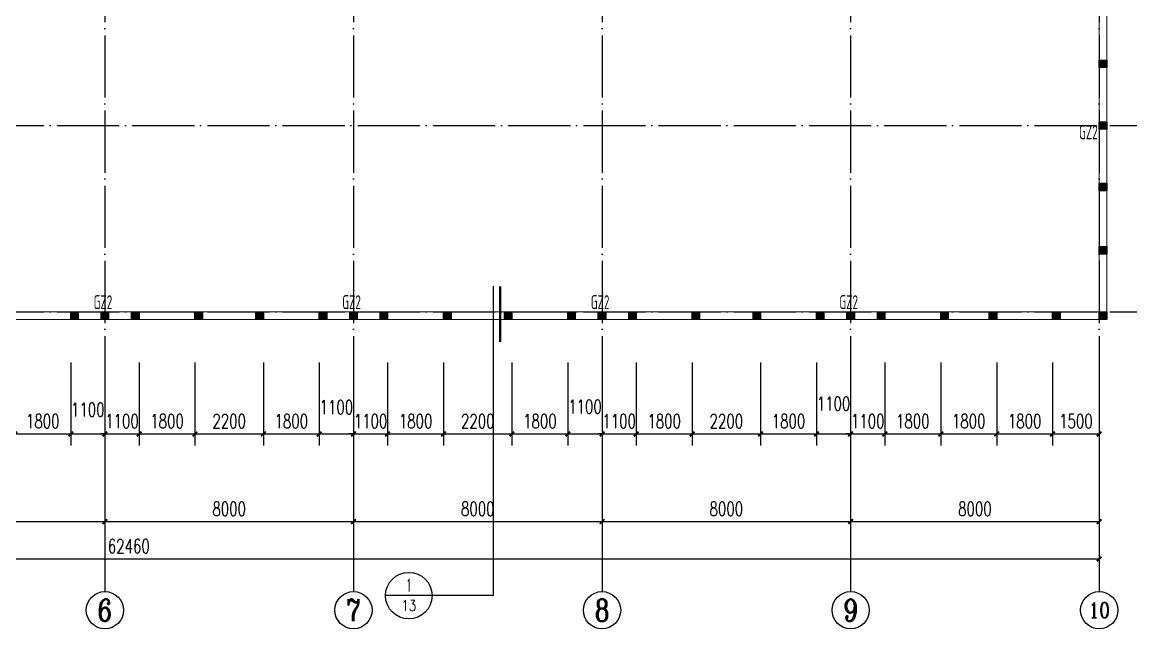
# Model space of a CAD drawing. Header units: millimetres. Extents: x 4533265 to 4958735, y 18976699 to 19555898.
# Drawn here: x 4704558 to 4740237, y 19293842 to 19313366 of the extents above; entities that cross this region are included whole.
import ezdxf
from ezdxf.enums import TextEntityAlignment as Align

# ---------------------------------------------------------------- set-up
doc = ezdxf.new("R2010")
doc.units = ezdxf.units.MM
doc.header["$LTSCALE"] = 1000
doc.header["$MEASUREMENT"] = 0
doc.linetypes.add('DOTE', pattern=[2.42, 2, -0.2, 0.02, -0.2])
doc.layers.get('Defpoints').update_dxf_attribs({"color": 1})
for name, color, linetype in [('3T_WOOD', 21, 'Continuous'), ('AXIS_TEXT', 7, 'Continuous'), ('AXIS_外部', 171, 'Continuous'), ('COLU', 253, 'Continuous'), ('COLU_HATCH', 251, 'Continuous'), ('DIM_IDEN', 171, 'Continuous'), ('DOTE', 250, 'DOTE'), ('PUB_DIM', 161, 'Continuous'), ('PUB_TEXT', 7, 'Continuous'), ('TEXT', 7, 'Continuous')]:
    doc.layers.add(name, color=color, linetype=linetype)
doc.layers.add('梁', color=4, linetype='Continuous', lineweight=18)
doc.styles.add('_TCH_AXIS', font='COMPLEX', dxfattribs={"bigfont": 'GBCBIG'})
doc.styles.add('_TCH_DIM_T3', font='SIMPLEX', dxfattribs={"width": 0.705882, "bigfont": 'GBCBIG'})
doc.styles.add('_TCH_LABEL', font='COMPLEX', dxfattribs={"bigfont": 'GBCBIG'})
doc.styles.add('COMPLEX', font='COMPLEX')
doc.styles.add('HZTXT', font='tssdeng.shx', dxfattribs={"width": 0.7, "bigfont": 'hztxt.shx'})
doc.dimstyles.new('_TCH_ARCH&&150', dxfattribs={"dimtxt": 446.25, "dimasz": 150, "dimexe": 375, "dimexo": 450, "dimgap": 189.375, "dimtad": 1, "dimdec": 0, "dimzin": 0, "dimdsep": 46, "dimtxsty": '_TCH_DIM_T3', "dimblk": 'ARCHTICK', "dimcen": 0.09, "dimclrt": 7, "dimazin": 2, "dimtfac": 1, "dimtdec": 0, "dimtix": 1, "dimtmove": 2, "dimatfit": 3, "dimfxl": 0, "dimtolj": 1, "dimtzin": 0, "dimarcsym": 0})

# ---------------------------------------------------------------- blocks, each defined once
blk = doc.blocks.new('Q321Q32132121')
at = {"layer": 'COLU_HATCH'}
for points in [[(4739220, 19311902), (4739220, 19312142), (4739460, 19312142), (4739460, 19311902)], [(4739220, 19309922), (4739220, 19310162), (4739460, 19310162), (4739460, 19309922)], [(4739220, 19307942), (4739220, 19308182), (4739460, 19308182), (4739460, 19307942)], [(4739220, 19305902), (4739220, 19306142), (4739460, 19306142), (4739460, 19305902)], [(4706120, 19303802), (4706120, 19304042), (4706360, 19304042), (4706360, 19303802)], [(4707100, 19303802), (4707100, 19304042), (4707340, 19304042), (4707340, 19303802)], [(4708080, 19303802), (4708080, 19304042), (4708320, 19304042), (4708320, 19303802)], [(4710120, 19303802), (4710120, 19304042), (4710360, 19304042), (4710360, 19303802)], [(4712080, 19303802), (4712080, 19304042), (4712320, 19304042), (4712320, 19303802)], [(4714120, 19303802), (4714120, 19304042), (4714360, 19304042), (4714360, 19303802)], [(4715100, 19303802), (4715100, 19304042), (4715340, 19304042), (4715340, 19303802)], [(4716080, 19303802), (4716080, 19304042), (4716320, 19304042), (4716320, 19303802)], [(4718120, 19303802), (4718120, 19304042), (4718360, 19304042), (4718360, 19303802)], [(4720080, 19303802), (4720080, 19304042), (4720320, 19304042), (4720320, 19303802)], [(4722120, 19303802), (4722120, 19304042), (4722360, 19304042), (4722360, 19303802)], [(4723100, 19303802), (4723100, 19304042), (4723340, 19304042), (4723340, 19303802)], [(4724080, 19303802), (4724080, 19304042), (4724320, 19304042), (4724320, 19303802)], [(4726120, 19303802), (4726120, 19304042), (4726360, 19304042), (4726360, 19303802)], [(4728080, 19303802), (4728080, 19304042), (4728320, 19304042), (4728320, 19303802)], [(4730120, 19303802), (4730120, 19304042), (4730360, 19304042), (4730360, 19303802)], [(4731100, 19303802), (4731100, 19304042), (4731340, 19304042), (4731340, 19303802)], [(4732080, 19303802), (4732080, 19304042), (4732320, 19304042), (4732320, 19303802)], [(4734120, 19303802), (4734120, 19304042), (4734360, 19304042), (4734360, 19303802)], [(4735680, 19303802), (4735680, 19304042), (4735920, 19304042), (4735920, 19303802)], [(4737720, 19303802), (4737720, 19304042), (4737960, 19304042), (4737960, 19303802)], [(4739220, 19303802), (4739220, 19304042), (4739460, 19304042), (4739460, 19303802)]]:
    blk.add_hatch(color=256, dxfattribs=at).paths.add_polyline_path(points)
at = {"layer": 'COLU'}
for points in [[(4739220, 19311902), (4739220, 19312142), (4739460, 19312142), (4739460, 19311902)], [(4739220, 19309922), (4739220, 19310162), (4739460, 19310162), (4739460, 19309922)], [(4739220, 19307942), (4739220, 19308182), (4739460, 19308182), (4739460, 19307942)], [(4739220, 19305902), (4739220, 19306142), (4739460, 19306142), (4739460, 19305902)], [(4706120, 19303802), (4706120, 19304042), (4706360, 19304042), (4706360, 19303802)], [(4707100, 19303802), (4707100, 19304042), (4707340, 19304042), (4707340, 19303802)], [(4708080, 19303802), (4708080, 19304042), (4708320, 19304042), (4708320, 19303802)], [(4710120, 19303802), (4710120, 19304042), (4710360, 19304042), (4710360, 19303802)], [(4712080, 19303802), (4712080, 19304042), (4712320, 19304042), (4712320, 19303802)], [(4714120, 19303802), (4714120, 19304042), (4714360, 19304042), (4714360, 19303802)], [(4715100, 19303802), (4715100, 19304042), (4715340, 19304042), (4715340, 19303802)], [(4716080, 19303802), (4716080, 19304042), (4716320, 19304042), (4716320, 19303802)], [(4718120, 19303802), (4718120, 19304042), (4718360, 19304042), (4718360, 19303802)], [(4720080, 19303802), (4720080, 19304042), (4720320, 19304042), (4720320, 19303802)], [(4722120, 19303802), (4722120, 19304042), (4722360, 19304042), (4722360, 19303802)], [(4723100, 19303802), (4723100, 19304042), (4723340, 19304042), (4723340, 19303802)], [(4724080, 19303802), (4724080, 19304042), (4724320, 19304042), (4724320, 19303802)], [(4726120, 19303802), (4726120, 19304042), (4726360, 19304042), (4726360, 19303802)], [(4728080, 19303802), (4728080, 19304042), (4728320, 19304042), (4728320, 19303802)], [(4730120, 19303802), (4730120, 19304042), (4730360, 19304042), (4730360, 19303802)], [(4731100, 19303802), (4731100, 19304042), (4731340, 19304042), (4731340, 19303802)], [(4732080, 19303802), (4732080, 19304042), (4732320, 19304042), (4732320, 19303802)], [(4734120, 19303802), (4734120, 19304042), (4734360, 19304042), (4734360, 19303802)], [(4735680, 19303802), (4735680, 19304042), (4735920, 19304042), (4735920, 19303802)], [(4737720, 19303802), (4737720, 19304042), (4737960, 19304042), (4737960, 19303802)], [(4739220, 19303802), (4739220, 19304042), (4739460, 19304042), (4739460, 19303802)]]:
    blk.add_lwpolyline(points, close=True, dxfattribs=at)
blk = doc.blocks.new('_ArchTick')
at = {"color": 0, "linetype": 'ByBlock', "const_width": 0.4}
blk.add_lwpolyline([(-0.5, -0.5), (0.5, 0.5)], dxfattribs=at)
blk = doc.blocks.new('*D480')
at = {"layer": 'Defpoints', "color": 0}
for p in [(4737720, 19302867), (4739220, 19302867), (4739220, 19300112)]:
    blk.add_point(p, dxfattribs=at)
at = {"layer": 'PUB_DIM', "color": 0, "lineweight": -2}
for p, q in [((4737720, 19302417), (4737720, 19299737)), ((4739220, 19302417), (4739220, 19299737)), ((4737720, 19300112), (4739220, 19300112))]:
    blk.add_line(p, q, dxfattribs=at)
at = {"layer": 'PUB_DIM', "color": 0, "lineweight": -2, "xscale": 150, "yscale": 150, "zscale": 150, "rotation": 180}
blk.add_blockref('_ArchTick', (4737720, 19300112), dxfattribs=at)
at = {"layer": 'PUB_DIM', "color": 0, "lineweight": -2, "xscale": 150, "yscale": 150, "zscale": 150}
blk.add_blockref('_ArchTick', (4739220, 19300112), dxfattribs=at)
at = {"layer": 'PUB_DIM', "color": 7, "insert": (4738470, 19300525), "char_height": 446.2, "attachment_point": 5, "style": '_TCH_DIM_T3'}
blk.add_mtext('\\A1;1500', dxfattribs=at)
blk = doc.blocks.new('*D481')
at = {"layer": 'Defpoints', "color": 0}
for p in [(4735920, 19302867), (4737720, 19302867), (4737720, 19300112)]:
    blk.add_point(p, dxfattribs=at)
at = {"layer": 'PUB_DIM', "color": 0, "lineweight": -2}
for p, q in [((4735920, 19302417), (4735920, 19299737)), ((4737720, 19302417), (4737720, 19299737)), ((4735920, 19300112), (4737720, 19300112))]:
    blk.add_line(p, q, dxfattribs=at)
at = {"layer": 'PUB_DIM', "color": 0, "lineweight": -2, "xscale": 150, "yscale": 150, "zscale": 150, "rotation": 180}
blk.add_blockref('_ArchTick', (4735920, 19300112), dxfattribs=at)
at = {"layer": 'PUB_DIM', "color": 0, "lineweight": -2, "xscale": 150, "yscale": 150, "zscale": 150}
blk.add_blockref('_ArchTick', (4737720, 19300112), dxfattribs=at)
at = {"layer": 'PUB_DIM', "color": 7, "insert": (4736820, 19300525), "char_height": 446.2, "attachment_point": 5, "style": '_TCH_DIM_T3'}
blk.add_mtext('\\A1;1800', dxfattribs=at)
blk = doc.blocks.new('*D482')
at = {"layer": 'Defpoints', "color": 0}
for p in [(4734120, 19302867), (4735920, 19302867), (4735920, 19300112)]:
    blk.add_point(p, dxfattribs=at)
at = {"layer": 'PUB_DIM', "color": 0, "lineweight": -2}
for p, q in [((4734120, 19302417), (4734120, 19299737)), ((4735920, 19302417), (4735920, 19299737)), ((4734120, 19300112), (4735920, 19300112))]:
    blk.add_line(p, q, dxfattribs=at)
at = {"layer": 'PUB_DIM', "color": 0, "lineweight": -2, "xscale": 150, "yscale": 150, "zscale": 150, "rotation": 180}
blk.add_blockref('_ArchTick', (4734120, 19300112), dxfattribs=at)
at = {"layer": 'PUB_DIM', "color": 0, "lineweight": -2, "xscale": 150, "yscale": 150, "zscale": 150}
blk.add_blockref('_ArchTick', (4735920, 19300112), dxfattribs=at)
at = {"layer": 'PUB_DIM', "color": 7, "insert": (4735020, 19300525), "char_height": 446.2, "attachment_point": 5, "style": '_TCH_DIM_T3'}
blk.add_mtext('\\A1;1800', dxfattribs=at)
blk = doc.blocks.new('*D483')
at = {"layer": 'Defpoints', "color": 0}
for p in [(4732320, 19302867), (4734120, 19302867), (4734120, 19300112)]:
    blk.add_point(p, dxfattribs=at)
at = {"layer": 'PUB_DIM', "color": 0, "lineweight": -2}
for p, q in [((4732320, 19302417), (4732320, 19299737)), ((4734120, 19302417), (4734120, 19299737)), ((4732320, 19300112), (4734120, 19300112))]:
    blk.add_line(p, q, dxfattribs=at)
at = {"layer": 'PUB_DIM', "color": 0, "lineweight": -2, "xscale": 150, "yscale": 150, "zscale": 150, "rotation": 180}
blk.add_blockref('_ArchTick', (4732320, 19300112), dxfattribs=at)
at = {"layer": 'PUB_DIM', "color": 0, "lineweight": -2, "xscale": 150, "yscale": 150, "zscale": 150}
blk.add_blockref('_ArchTick', (4734120, 19300112), dxfattribs=at)
at = {"layer": 'PUB_DIM', "color": 7, "insert": (4733220, 19300525), "char_height": 446.2, "attachment_point": 5, "style": '_TCH_DIM_T3'}
blk.add_mtext('\\A1;1800', dxfattribs=at)
blk = doc.blocks.new('*D484')
at = {"layer": 'Defpoints', "color": 0}
for p in [(4731220, 19302867), (4732320, 19302867), (4732320, 19300112)]:
    blk.add_point(p, dxfattribs=at)
at = {"layer": 'PUB_DIM', "color": 0, "lineweight": -2}
for p, q in [((4731220, 19302417), (4731220, 19299737)), ((4732320, 19302417), (4732320, 19299737)), ((4731220, 19300112), (4731070, 19300112)), ((4731220, 19300112), (4732320, 19300112)), ((4732320, 19300112), (4732470, 19300112))]:
    blk.add_line(p, q, dxfattribs=at)
at = {"layer": 'PUB_DIM', "color": 0, "lineweight": -2, "xscale": 150, "yscale": 150, "zscale": 150}
blk.add_blockref('_ArchTick', (4731220, 19300112), dxfattribs=at)
at = {"layer": 'PUB_DIM', "color": 0, "lineweight": -2, "xscale": 150, "yscale": 150, "zscale": 150, "rotation": 180}
blk.add_blockref('_ArchTick', (4732320, 19300112), dxfattribs=at)
at = {"layer": 'PUB_DIM', "color": 7, "insert": (4731770, 19300525), "char_height": 446.2, "attachment_point": 5, "style": '_TCH_DIM_T3'}
blk.add_mtext('\\A1;1100', dxfattribs=at)
blk = doc.blocks.new('*D485')
at = {"layer": 'Defpoints', "color": 0}
for p in [(4730120, 19302867), (4731220, 19302867), (4731220, 19300112)]:
    blk.add_point(p, dxfattribs=at)
at = {"layer": 'PUB_DIM', "color": 0, "lineweight": -2}
for p, q in [((4730120, 19302417), (4730120, 19299737)), ((4731220, 19302417), (4731220, 19299737)), ((4730120, 19300112), (4731220, 19300112))]:
    blk.add_line(p, q, dxfattribs=at)
at = {"layer": 'PUB_DIM', "color": 0, "lineweight": -2, "xscale": 150, "yscale": 150, "zscale": 150, "rotation": 180}
blk.add_blockref('_ArchTick', (4730120, 19300112), dxfattribs=at)
at = {"layer": 'PUB_DIM', "color": 0, "lineweight": -2, "xscale": 150, "yscale": 150, "zscale": 150}
blk.add_blockref('_ArchTick', (4731220, 19300112), dxfattribs=at)
at = {"layer": 'PUB_DIM', "color": 7, "insert": (4730670, 19301087), "char_height": 446.2, "attachment_point": 5, "style": '_TCH_DIM_T3'}
blk.add_mtext('\\A1;1100', dxfattribs=at)
blk = doc.blocks.new('*D486')
at = {"layer": 'Defpoints', "color": 0}
for p in [(4728320, 19302867), (4730120, 19302867), (4730120, 19300112)]:
    blk.add_point(p, dxfattribs=at)
at = {"layer": 'PUB_DIM', "color": 0, "lineweight": -2}
for p, q in [((4728320, 19302417), (4728320, 19299737)), ((4730120, 19302417), (4730120, 19299737)), ((4728320, 19300112), (4730120, 19300112))]:
    blk.add_line(p, q, dxfattribs=at)
at = {"layer": 'PUB_DIM', "color": 0, "lineweight": -2, "xscale": 150, "yscale": 150, "zscale": 150, "rotation": 180}
blk.add_blockref('_ArchTick', (4728320, 19300112), dxfattribs=at)
at = {"layer": 'PUB_DIM', "color": 0, "lineweight": -2, "xscale": 150, "yscale": 150, "zscale": 150}
blk.add_blockref('_ArchTick', (4730120, 19300112), dxfattribs=at)
at = {"layer": 'PUB_DIM', "color": 7, "insert": (4729220, 19300525), "char_height": 446.2, "attachment_point": 5, "style": '_TCH_DIM_T3'}
blk.add_mtext('\\A1;1800', dxfattribs=at)
blk = doc.blocks.new('*D487')
at = {"layer": 'Defpoints', "color": 0}
for p in [(4726120, 19302867), (4728320, 19302867), (4728320, 19300112)]:
    blk.add_point(p, dxfattribs=at)
at = {"layer": 'PUB_DIM', "color": 0, "lineweight": -2}
for p, q in [((4726120, 19302417), (4726120, 19299737)), ((4728320, 19302417), (4728320, 19299737)), ((4726120, 19300112), (4728320, 19300112))]:
    blk.add_line(p, q, dxfattribs=at)
at = {"layer": 'PUB_DIM', "color": 0, "lineweight": -2, "xscale": 150, "yscale": 150, "zscale": 150, "rotation": 180}
blk.add_blockref('_ArchTick', (4726120, 19300112), dxfattribs=at)
at = {"layer": 'PUB_DIM', "color": 0, "lineweight": -2, "xscale": 150, "yscale": 150, "zscale": 150}
blk.add_blockref('_ArchTick', (4728320, 19300112), dxfattribs=at)
at = {"layer": 'PUB_DIM', "color": 7, "insert": (4727220, 19300525), "char_height": 446.2, "attachment_point": 5, "style": '_TCH_DIM_T3'}
blk.add_mtext('\\A1;2200', dxfattribs=at)
blk = doc.blocks.new('*D488')
at = {"layer": 'Defpoints', "color": 0}
for p in [(4724320, 19302867), (4726120, 19302867), (4726120, 19300112)]:
    blk.add_point(p, dxfattribs=at)
at = {"layer": 'PUB_DIM', "color": 0, "lineweight": -2}
for p, q in [((4724320, 19302417), (4724320, 19299737)), ((4726120, 19302417), (4726120, 19299737)), ((4724320, 19300112), (4726120, 19300112))]:
    blk.add_line(p, q, dxfattribs=at)
at = {"layer": 'PUB_DIM', "color": 0, "lineweight": -2, "xscale": 150, "yscale": 150, "zscale": 150, "rotation": 180}
blk.add_blockref('_ArchTick', (4724320, 19300112), dxfattribs=at)
at = {"layer": 'PUB_DIM', "color": 0, "lineweight": -2, "xscale": 150, "yscale": 150, "zscale": 150}
blk.add_blockref('_ArchTick', (4726120, 19300112), dxfattribs=at)
at = {"layer": 'PUB_DIM', "color": 7, "insert": (4725220, 19300525), "char_height": 446.2, "attachment_point": 5, "style": '_TCH_DIM_T3'}
blk.add_mtext('\\A1;1800', dxfattribs=at)
blk = doc.blocks.new('*D489')
at = {"layer": 'Defpoints', "color": 0}
for p in [(4723220, 19302867), (4724320, 19302867), (4724320, 19300112)]:
    blk.add_point(p, dxfattribs=at)
at = {"layer": 'PUB_DIM', "color": 0, "lineweight": -2}
for p, q in [((4723220, 19302417), (4723220, 19299737)), ((4724320, 19302417), (4724320, 19299737)), ((4723220, 19300112), (4723070, 19300112)), ((4723220, 19300112), (4724320, 19300112)), ((4724320, 19300112), (4724470, 19300112))]:
    blk.add_line(p, q, dxfattribs=at)
at = {"layer": 'PUB_DIM', "color": 0, "lineweight": -2, "xscale": 150, "yscale": 150, "zscale": 150}
blk.add_blockref('_ArchTick', (4723220, 19300112), dxfattribs=at)
at = {"layer": 'PUB_DIM', "color": 0, "lineweight": -2, "xscale": 150, "yscale": 150, "zscale": 150, "rotation": 180}
blk.add_blockref('_ArchTick', (4724320, 19300112), dxfattribs=at)
at = {"layer": 'PUB_DIM', "color": 7, "insert": (4723770, 19300525), "char_height": 446.2, "attachment_point": 5, "style": '_TCH_DIM_T3'}
blk.add_mtext('\\A1;1100', dxfattribs=at)
blk = doc.blocks.new('*D490')
at = {"layer": 'Defpoints', "color": 0}
for p in [(4722120, 19302867), (4723220, 19302867), (4723220, 19300112)]:
    blk.add_point(p, dxfattribs=at)
at = {"layer": 'PUB_DIM', "color": 0, "lineweight": -2}
for p, q in [((4722120, 19302417), (4722120, 19299737)), ((4723220, 19302417), (4723220, 19299737)), ((4722120, 19300112), (4723220, 19300112))]:
    blk.add_line(p, q, dxfattribs=at)
at = {"layer": 'PUB_DIM', "color": 0, "lineweight": -2, "xscale": 150, "yscale": 150, "zscale": 150, "rotation": 180}
blk.add_blockref('_ArchTick', (4722120, 19300112), dxfattribs=at)
at = {"layer": 'PUB_DIM', "color": 0, "lineweight": -2, "xscale": 150, "yscale": 150, "zscale": 150}
blk.add_blockref('_ArchTick', (4723220, 19300112), dxfattribs=at)
at = {"layer": 'PUB_DIM', "color": 7, "insert": (4722670, 19300992), "char_height": 446.2, "attachment_point": 5, "style": '_TCH_DIM_T3'}
blk.add_mtext('\\A1;1100', dxfattribs=at)
blk = doc.blocks.new('*D491')
at = {"layer": 'Defpoints', "color": 0}
for p in [(4720320, 19302867), (4722120, 19302867), (4722120, 19300112)]:
    blk.add_point(p, dxfattribs=at)
at = {"layer": 'PUB_DIM', "color": 0, "lineweight": -2}
for p, q in [((4720320, 19302417), (4720320, 19299737)), ((4722120, 19302417), (4722120, 19299737)), ((4720320, 19300112), (4722120, 19300112))]:
    blk.add_line(p, q, dxfattribs=at)
at = {"layer": 'PUB_DIM', "color": 0, "lineweight": -2, "xscale": 150, "yscale": 150, "zscale": 150, "rotation": 180}
blk.add_blockref('_ArchTick', (4720320, 19300112), dxfattribs=at)
at = {"layer": 'PUB_DIM', "color": 0, "lineweight": -2, "xscale": 150, "yscale": 150, "zscale": 150}
blk.add_blockref('_ArchTick', (4722120, 19300112), dxfattribs=at)
at = {"layer": 'PUB_DIM', "color": 7, "insert": (4721220, 19300525), "char_height": 446.2, "attachment_point": 5, "style": '_TCH_DIM_T3'}
blk.add_mtext('\\A1;1800', dxfattribs=at)
blk = doc.blocks.new('*D492')
at = {"layer": 'Defpoints', "color": 0}
for p in [(4718120, 19302867), (4720320, 19302867), (4720320, 19300112)]:
    blk.add_point(p, dxfattribs=at)
at = {"layer": 'PUB_DIM', "color": 0, "lineweight": -2}
for p, q in [((4718120, 19302417), (4718120, 19299737)), ((4720320, 19302417), (4720320, 19299737)), ((4718120, 19300112), (4720320, 19300112))]:
    blk.add_line(p, q, dxfattribs=at)
at = {"layer": 'PUB_DIM', "color": 0, "lineweight": -2, "xscale": 150, "yscale": 150, "zscale": 150, "rotation": 180}
blk.add_blockref('_ArchTick', (4718120, 19300112), dxfattribs=at)
at = {"layer": 'PUB_DIM', "color": 0, "lineweight": -2, "xscale": 150, "yscale": 150, "zscale": 150}
blk.add_blockref('_ArchTick', (4720320, 19300112), dxfattribs=at)
at = {"layer": 'PUB_DIM', "color": 7, "insert": (4719220, 19300525), "char_height": 446.2, "attachment_point": 5, "style": '_TCH_DIM_T3'}
blk.add_mtext('\\A1;2200', dxfattribs=at)
blk = doc.blocks.new('*D493')
at = {"layer": 'Defpoints', "color": 0}
for p in [(4716320, 19302867), (4718120, 19302867), (4718120, 19300112)]:
    blk.add_point(p, dxfattribs=at)
at = {"layer": 'PUB_DIM', "color": 0, "lineweight": -2}
for p, q in [((4716320, 19302417), (4716320, 19299737)), ((4718120, 19302417), (4718120, 19299737)), ((4716320, 19300112), (4718120, 19300112))]:
    blk.add_line(p, q, dxfattribs=at)
at = {"layer": 'PUB_DIM', "color": 0, "lineweight": -2, "xscale": 150, "yscale": 150, "zscale": 150, "rotation": 180}
blk.add_blockref('_ArchTick', (4716320, 19300112), dxfattribs=at)
at = {"layer": 'PUB_DIM', "color": 0, "lineweight": -2, "xscale": 150, "yscale": 150, "zscale": 150}
blk.add_blockref('_ArchTick', (4718120, 19300112), dxfattribs=at)
at = {"layer": 'PUB_DIM', "color": 7, "insert": (4717220, 19300525), "char_height": 446.2, "attachment_point": 5, "style": '_TCH_DIM_T3'}
blk.add_mtext('\\A1;1800', dxfattribs=at)
blk = doc.blocks.new('*D494')
at = {"layer": 'Defpoints', "color": 0}
for p in [(4715220, 19302867), (4716320, 19302867), (4716320, 19300112)]:
    blk.add_point(p, dxfattribs=at)
at = {"layer": 'PUB_DIM', "color": 0, "lineweight": -2}
for p, q in [((4715220, 19302417), (4715220, 19299737)), ((4716320, 19302417), (4716320, 19299737)), ((4715220, 19300112), (4715070, 19300112)), ((4715220, 19300112), (4716320, 19300112)), ((4716320, 19300112), (4716470, 19300112))]:
    blk.add_line(p, q, dxfattribs=at)
at = {"layer": 'PUB_DIM', "color": 0, "lineweight": -2, "xscale": 150, "yscale": 150, "zscale": 150}
blk.add_blockref('_ArchTick', (4715220, 19300112), dxfattribs=at)
at = {"layer": 'PUB_DIM', "color": 0, "lineweight": -2, "xscale": 150, "yscale": 150, "zscale": 150, "rotation": 180}
blk.add_blockref('_ArchTick', (4716320, 19300112), dxfattribs=at)
at = {"layer": 'PUB_DIM', "color": 7, "insert": (4715770, 19300525), "char_height": 446.2, "attachment_point": 5, "style": '_TCH_DIM_T3'}
blk.add_mtext('\\A1;1100', dxfattribs=at)
blk = doc.blocks.new('*D495')
at = {"layer": 'Defpoints', "color": 0}
for p in [(4714120, 19302867), (4715220, 19302867), (4715220, 19300112)]:
    blk.add_point(p, dxfattribs=at)
at = {"layer": 'PUB_DIM', "color": 0, "lineweight": -2}
for p, q in [((4714120, 19302417), (4714120, 19299737)), ((4715220, 19302417), (4715220, 19299737)), ((4714120, 19300112), (4715220, 19300112))]:
    blk.add_line(p, q, dxfattribs=at)
at = {"layer": 'PUB_DIM', "color": 0, "lineweight": -2, "xscale": 150, "yscale": 150, "zscale": 150, "rotation": 180}
blk.add_blockref('_ArchTick', (4714120, 19300112), dxfattribs=at)
at = {"layer": 'PUB_DIM', "color": 0, "lineweight": -2, "xscale": 150, "yscale": 150, "zscale": 150}
blk.add_blockref('_ArchTick', (4715220, 19300112), dxfattribs=at)
at = {"layer": 'PUB_DIM', "color": 7, "insert": (4714670, 19300973), "char_height": 446.2, "attachment_point": 5, "style": '_TCH_DIM_T3'}
blk.add_mtext('\\A1;1100', dxfattribs=at)
blk = doc.blocks.new('*D496')
at = {"layer": 'Defpoints', "color": 0}
for p in [(4712320, 19302867), (4714120, 19302867), (4714120, 19300112)]:
    blk.add_point(p, dxfattribs=at)
at = {"layer": 'PUB_DIM', "color": 0, "lineweight": -2}
for p, q in [((4712320, 19302417), (4712320, 19299737)), ((4714120, 19302417), (4714120, 19299737)), ((4712320, 19300112), (4714120, 19300112))]:
    blk.add_line(p, q, dxfattribs=at)
at = {"layer": 'PUB_DIM', "color": 0, "lineweight": -2, "xscale": 150, "yscale": 150, "zscale": 150, "rotation": 180}
blk.add_blockref('_ArchTick', (4712320, 19300112), dxfattribs=at)
at = {"layer": 'PUB_DIM', "color": 0, "lineweight": -2, "xscale": 150, "yscale": 150, "zscale": 150}
blk.add_blockref('_ArchTick', (4714120, 19300112), dxfattribs=at)
at = {"layer": 'PUB_DIM', "color": 7, "insert": (4713220, 19300525), "char_height": 446.2, "attachment_point": 5, "style": '_TCH_DIM_T3'}
blk.add_mtext('\\A1;1800', dxfattribs=at)
blk = doc.blocks.new('*D497')
at = {"layer": 'Defpoints', "color": 0}
for p in [(4710120, 19302867), (4712320, 19302867), (4712320, 19300112)]:
    blk.add_point(p, dxfattribs=at)
at = {"layer": 'PUB_DIM', "color": 0, "lineweight": -2}
for p, q in [((4710120, 19302417), (4710120, 19299737)), ((4712320, 19302417), (4712320, 19299737)), ((4710120, 19300112), (4712320, 19300112))]:
    blk.add_line(p, q, dxfattribs=at)
at = {"layer": 'PUB_DIM', "color": 0, "lineweight": -2, "xscale": 150, "yscale": 150, "zscale": 150, "rotation": 180}
blk.add_blockref('_ArchTick', (4710120, 19300112), dxfattribs=at)
at = {"layer": 'PUB_DIM', "color": 0, "lineweight": -2, "xscale": 150, "yscale": 150, "zscale": 150}
blk.add_blockref('_ArchTick', (4712320, 19300112), dxfattribs=at)
at = {"layer": 'PUB_DIM', "color": 7, "insert": (4711220, 19300525), "char_height": 446.2, "attachment_point": 5, "style": '_TCH_DIM_T3'}
blk.add_mtext('\\A1;2200', dxfattribs=at)
blk = doc.blocks.new('*D498')
at = {"layer": 'Defpoints', "color": 0}
for p in [(4708320, 19302867), (4710120, 19302867), (4710120, 19300112)]:
    blk.add_point(p, dxfattribs=at)
at = {"layer": 'PUB_DIM', "color": 0, "lineweight": -2}
for p, q in [((4708320, 19302417), (4708320, 19299737)), ((4710120, 19302417), (4710120, 19299737)), ((4708320, 19300112), (4710120, 19300112))]:
    blk.add_line(p, q, dxfattribs=at)
at = {"layer": 'PUB_DIM', "color": 0, "lineweight": -2, "xscale": 150, "yscale": 150, "zscale": 150, "rotation": 180}
blk.add_blockref('_ArchTick', (4708320, 19300112), dxfattribs=at)
at = {"layer": 'PUB_DIM', "color": 0, "lineweight": -2, "xscale": 150, "yscale": 150, "zscale": 150}
blk.add_blockref('_ArchTick', (4710120, 19300112), dxfattribs=at)
at = {"layer": 'PUB_DIM', "color": 7, "insert": (4709220, 19300525), "char_height": 446.2, "attachment_point": 5, "style": '_TCH_DIM_T3'}
blk.add_mtext('\\A1;1800', dxfattribs=at)
blk = doc.blocks.new('*D499')
at = {"layer": 'Defpoints', "color": 0}
for p in [(4707220, 19302867), (4708320, 19302867), (4708320, 19300112)]:
    blk.add_point(p, dxfattribs=at)
at = {"layer": 'PUB_DIM', "color": 0, "lineweight": -2}
for p, q in [((4707220, 19302417), (4707220, 19299737)), ((4708320, 19302417), (4708320, 19299737)), ((4707220, 19300112), (4707070, 19300112)), ((4707220, 19300112), (4708320, 19300112)), ((4708320, 19300112), (4708470, 19300112))]:
    blk.add_line(p, q, dxfattribs=at)
at = {"layer": 'PUB_DIM', "color": 0, "lineweight": -2, "xscale": 150, "yscale": 150, "zscale": 150}
blk.add_blockref('_ArchTick', (4707220, 19300112), dxfattribs=at)
at = {"layer": 'PUB_DIM', "color": 0, "lineweight": -2, "xscale": 150, "yscale": 150, "zscale": 150, "rotation": 180}
blk.add_blockref('_ArchTick', (4708320, 19300112), dxfattribs=at)
at = {"layer": 'PUB_DIM', "color": 7, "insert": (4707770, 19300525), "char_height": 446.2, "attachment_point": 5, "style": '_TCH_DIM_T3'}
blk.add_mtext('\\A1;1100', dxfattribs=at)
blk = doc.blocks.new('*D500')
at = {"layer": 'Defpoints', "color": 0}
for p in [(4706120, 19302867), (4707220, 19302867), (4707220, 19300112)]:
    blk.add_point(p, dxfattribs=at)
at = {"layer": 'PUB_DIM', "color": 0, "lineweight": -2}
for p, q in [((4706120, 19302417), (4706120, 19299737)), ((4707220, 19302417), (4707220, 19299737)), ((4706120, 19300112), (4707220, 19300112))]:
    blk.add_line(p, q, dxfattribs=at)
at = {"layer": 'PUB_DIM', "color": 0, "lineweight": -2, "xscale": 150, "yscale": 150, "zscale": 150, "rotation": 180}
blk.add_blockref('_ArchTick', (4706120, 19300112), dxfattribs=at)
at = {"layer": 'PUB_DIM', "color": 0, "lineweight": -2, "xscale": 150, "yscale": 150, "zscale": 150}
blk.add_blockref('_ArchTick', (4707220, 19300112), dxfattribs=at)
at = {"layer": 'PUB_DIM', "color": 7, "insert": (4706670, 19300897), "char_height": 446.2, "attachment_point": 5, "style": '_TCH_DIM_T3'}
blk.add_mtext('\\A1;1100', dxfattribs=at)
blk = doc.blocks.new('*D501')
at = {"layer": 'Defpoints', "color": 0}
for p in [(4704320, 19302867), (4706120, 19302867), (4706120, 19300112)]:
    blk.add_point(p, dxfattribs=at)
at = {"layer": 'PUB_DIM', "color": 0, "lineweight": -2}
for p, q in [((4704320, 19302417), (4704320, 19299737)), ((4706120, 19302417), (4706120, 19299737)), ((4704320, 19300112), (4706120, 19300112))]:
    blk.add_line(p, q, dxfattribs=at)
at = {"layer": 'PUB_DIM', "color": 0, "lineweight": -2, "xscale": 150, "yscale": 150, "zscale": 150, "rotation": 180}
blk.add_blockref('_ArchTick', (4704320, 19300112), dxfattribs=at)
at = {"layer": 'PUB_DIM', "color": 0, "lineweight": -2, "xscale": 150, "yscale": 150, "zscale": 150}
blk.add_blockref('_ArchTick', (4706120, 19300112), dxfattribs=at)
at = {"layer": 'PUB_DIM', "color": 7, "insert": (4705220, 19300525), "char_height": 446.2, "attachment_point": 5, "style": '_TCH_DIM_T3'}
blk.add_mtext('\\A1;1800', dxfattribs=at)
blk = doc.blocks.new('*D575')
at = {"layer": 'AXIS_外部', "color": 0, "lineweight": -2}
for p, q in [((4699220, 19300592), (4699220, 19296917)), ((4707220, 19300592), (4707220, 19296917)), ((4699220, 19297292), (4707220, 19297292))]:
    blk.add_line(p, q, dxfattribs=at)
at = {"layer": 'Defpoints', "color": 0}
for p in [(4699220, 19301042), (4707220, 19301042), (4707220, 19297292)]:
    blk.add_point(p, dxfattribs=at)
at = {"layer": 'AXIS_外部', "color": 0, "lineweight": -2, "xscale": 150, "yscale": 150, "zscale": 150, "rotation": 180}
blk.add_blockref('_ArchTick', (4699220, 19297292), dxfattribs=at)
at = {"layer": 'AXIS_外部', "color": 0, "lineweight": -2, "xscale": 150, "yscale": 150, "zscale": 150}
blk.add_blockref('_ArchTick', (4707220, 19297292), dxfattribs=at)
at = {"layer": 'AXIS_外部', "color": 7, "insert": (4703220, 19297704), "char_height": 446.2, "attachment_point": 5, "style": '_TCH_DIM_T3'}
blk.add_mtext('\\A1;8000', dxfattribs=at)
blk = doc.blocks.new('*D576')
at = {"layer": 'AXIS_外部', "color": 0, "lineweight": -2}
for p, q in [((4707220, 19300592), (4707220, 19296917)), ((4715220, 19300592), (4715220, 19296917)), ((4707220, 19297292), (4715220, 19297292))]:
    blk.add_line(p, q, dxfattribs=at)
at = {"layer": 'Defpoints', "color": 0}
for p in [(4707220, 19301042), (4715220, 19301042), (4715220, 19297292)]:
    blk.add_point(p, dxfattribs=at)
at = {"layer": 'AXIS_外部', "color": 0, "lineweight": -2, "xscale": 150, "yscale": 150, "zscale": 150, "rotation": 180}
blk.add_blockref('_ArchTick', (4707220, 19297292), dxfattribs=at)
at = {"layer": 'AXIS_外部', "color": 0, "lineweight": -2, "xscale": 150, "yscale": 150, "zscale": 150}
blk.add_blockref('_ArchTick', (4715220, 19297292), dxfattribs=at)
at = {"layer": 'AXIS_外部', "color": 7, "insert": (4711220, 19297704), "char_height": 446.2, "attachment_point": 5, "style": '_TCH_DIM_T3'}
blk.add_mtext('\\A1;8000', dxfattribs=at)
blk = doc.blocks.new('*D577')
at = {"layer": 'AXIS_外部', "color": 0, "lineweight": -2}
for p, q in [((4715220, 19300592), (4715220, 19296917)), ((4723220, 19300592), (4723220, 19296917)), ((4715220, 19297292), (4723220, 19297292))]:
    blk.add_line(p, q, dxfattribs=at)
at = {"layer": 'Defpoints', "color": 0}
for p in [(4715220, 19301042), (4723220, 19301042), (4723220, 19297292)]:
    blk.add_point(p, dxfattribs=at)
at = {"layer": 'AXIS_外部', "color": 0, "lineweight": -2, "xscale": 150, "yscale": 150, "zscale": 150, "rotation": 180}
blk.add_blockref('_ArchTick', (4715220, 19297292), dxfattribs=at)
at = {"layer": 'AXIS_外部', "color": 0, "lineweight": -2, "xscale": 150, "yscale": 150, "zscale": 150}
blk.add_blockref('_ArchTick', (4723220, 19297292), dxfattribs=at)
at = {"layer": 'AXIS_外部', "color": 7, "insert": (4719220, 19297704), "char_height": 446.2, "attachment_point": 5, "style": '_TCH_DIM_T3'}
blk.add_mtext('\\A1;8000', dxfattribs=at)
blk = doc.blocks.new('*D578')
at = {"layer": 'AXIS_外部', "color": 0, "lineweight": -2}
for p, q in [((4723220, 19300592), (4723220, 19296917)), ((4731220, 19300592), (4731220, 19296917)), ((4723220, 19297292), (4731220, 19297292))]:
    blk.add_line(p, q, dxfattribs=at)
at = {"layer": 'Defpoints', "color": 0}
for p in [(4723220, 19301042), (4731220, 19301042), (4731220, 19297292)]:
    blk.add_point(p, dxfattribs=at)
at = {"layer": 'AXIS_外部', "color": 0, "lineweight": -2, "xscale": 150, "yscale": 150, "zscale": 150, "rotation": 180}
blk.add_blockref('_ArchTick', (4723220, 19297292), dxfattribs=at)
at = {"layer": 'AXIS_外部', "color": 0, "lineweight": -2, "xscale": 150, "yscale": 150, "zscale": 150}
blk.add_blockref('_ArchTick', (4731220, 19297292), dxfattribs=at)
at = {"layer": 'AXIS_外部', "color": 7, "insert": (4727220, 19297704), "char_height": 446.2, "attachment_point": 5, "style": '_TCH_DIM_T3'}
blk.add_mtext('\\A1;8000', dxfattribs=at)
blk = doc.blocks.new('*D579')
at = {"layer": 'AXIS_外部', "color": 0, "lineweight": -2}
for p, q in [((4731220, 19300592), (4731220, 19296917)), ((4739220, 19300592), (4739220, 19296917)), ((4731220, 19297292), (4739220, 19297292))]:
    blk.add_line(p, q, dxfattribs=at)
at = {"layer": 'Defpoints', "color": 0}
for p in [(4731220, 19301042), (4739220, 19301042), (4739220, 19297292)]:
    blk.add_point(p, dxfattribs=at)
at = {"layer": 'AXIS_外部', "color": 0, "lineweight": -2, "xscale": 150, "yscale": 150, "zscale": 150, "rotation": 180}
blk.add_blockref('_ArchTick', (4731220, 19297292), dxfattribs=at)
at = {"layer": 'AXIS_外部', "color": 0, "lineweight": -2, "xscale": 150, "yscale": 150, "zscale": 150}
blk.add_blockref('_ArchTick', (4739220, 19297292), dxfattribs=at)
at = {"layer": 'AXIS_外部', "color": 7, "insert": (4735220, 19297704), "char_height": 446.2, "attachment_point": 5, "style": '_TCH_DIM_T3'}
blk.add_mtext('\\A1;8000', dxfattribs=at)
blk = doc.blocks.new('*D580')
at = {"layer": 'AXIS_外部', "color": 0, "lineweight": -2}
for p, q in [((4676760, 19300592), (4676760, 19295717)), ((4739220, 19300592), (4739220, 19295717)), ((4676760, 19296092), (4739220, 19296092))]:
    blk.add_line(p, q, dxfattribs=at)
at = {"layer": 'Defpoints', "color": 0}
for p in [(4676760, 19301042), (4739220, 19301042), (4739220, 19296092)]:
    blk.add_point(p, dxfattribs=at)
at = {"layer": 'AXIS_外部', "color": 0, "lineweight": -2, "xscale": 150, "yscale": 150, "zscale": 150, "rotation": 180}
blk.add_blockref('_ArchTick', (4676760, 19296092), dxfattribs=at)
at = {"layer": 'AXIS_外部', "color": 0, "lineweight": -2, "xscale": 150, "yscale": 150, "zscale": 150}
blk.add_blockref('_ArchTick', (4739220, 19296092), dxfattribs=at)
at = {"layer": 'AXIS_外部', "color": 7, "insert": (4707990, 19296504), "char_height": 446.2, "attachment_point": 5, "style": '_TCH_DIM_T3'}
blk.add_mtext('\\A1;62460', dxfattribs=at)
blk = doc.blocks.new('_AXISO')
blk.add_circle((0, 0), 0.5)
at = {"layer": 'AXIS_TEXT', "style": 'COMPLEX', "width": 1.041667}
blk.add_attdef('A', text='', height=0.56, dxfattribs=at).set_placement((-0.25, -0.28), (0.25, -0.28), align=Align.FIT)

msp = doc.modelspace()

# ---------------------------------------------------------------- linework, layer by layer
at = {"layer": 'AXIS_外部'}
for p, q in [((4707220.4, 19301041.5), (4707220.4, 19295041.5)), ((4715220.4, 19301041.5), (4715220.4, 19295041.5)), ((4723220.4, 19301041.5), (4723220.4, 19295041.5)), ((4731220.4, 19301041.5), (4731220.4, 19295041.5)), ((4739220.4, 19301041.5), (4739220.4, 19295041.5))]:
    msp.add_line(p, q, dxfattribs=at)
at = {"layer": 'DIM_IDEN'}
for p, q in [((4719719.8, 19304868.8), (4719719.8, 19294909.3)), ((4717751.6, 19294909.3), (4716251.6, 19294909.3)), ((4719719.8, 19294909.3), (4717751.6, 19294909.3))]:
    msp.add_line(p, q, dxfattribs=at)
at = {"layer": 'DIM_IDEN', "const_width": 75}
msp.add_lwpolyline([(4719944.8, 19304868.8), (4719944.8, 19303077.6)], dxfattribs=at)
at = {"layer": 'DIM_IDEN'}
msp.add_circle((4717001.6, 19294909.3), 750, dxfattribs=at)
at = {"layer": 'DOTE'}
for p, q in [((4707220.4, 19325041.5), (4707220.4, 19301041.5)), ((4715220.4, 19325041.5), (4715220.4, 19301041.5)), ((4723220.4, 19325041.5), (4723220.4, 19301041.5)), ((4731220.4, 19325041.5), (4731220.4, 19301041.5)), ((4739220.4, 19325041.5), (4739220.4, 19301041.5)), ((4674220.4, 19310041.5), (4742220.4, 19310041.5)), ((4674220.4, 19304041.5), (4742220.4, 19304041.5))]:
    msp.add_line(p, q, dxfattribs=at)
at = {"layer": '梁', "lineweight": 18, "ltscale": 0.666667}
for points in [[(4682980.4, 19303801.5), (4739460.4, 19303801.5), (4739460.4, 19322281.5), (4682980.4, 19322281.5)], [(4683220.4, 19304041.5), (4739220.4, 19304041.5), (4739220.4, 19322041.5), (4683220.4, 19322041.5)]]:
    msp.add_lwpolyline(points, close=True, dxfattribs=at)

# ---------------------------------------------------------------- block references
at = {"layer": '3T_WOOD'}
msp.add_blockref('Q321Q32132121', (0, 0), dxfattribs=at)
at = {"layer": 'AXIS_外部'}
ref = msp.add_blockref('_AXISO', (4707220.4, 19294441.5), dxfattribs=dict(at, xscale=1200, yscale=1200, zscale=1200))
ref.add_attrib('A', '6', dxfattribs={"layer": 'AXIS_TEXT', "height": 698.9, "style": '_TCH_AXIS'}).set_placement((4706987.4, 19294092.1), (4707453.3, 19294092.1), align=Align.FIT)
ref = msp.add_blockref('_AXISO', (4715220.4, 19294441.5), dxfattribs=dict(at, xscale=1200, yscale=1200, zscale=1200))
ref.add_attrib('A', '7', dxfattribs={"layer": 'AXIS_TEXT', "height": 698.9, "style": '_TCH_AXIS'}).set_placement((4714987.4, 19294092.1), (4715453.3, 19294092.1), align=Align.FIT)
ref = msp.add_blockref('_AXISO', (4723220.4, 19294441.5), dxfattribs=dict(at, xscale=1200, yscale=1200, zscale=1200))
ref.add_attrib('A', '8', dxfattribs={"layer": 'AXIS_TEXT', "height": 698.9, "style": '_TCH_AXIS'}).set_placement((4722987.4, 19294092.1), (4723453.3, 19294092.1), align=Align.FIT)
ref = msp.add_blockref('_AXISO', (4731220.4, 19294441.5), dxfattribs=dict(at, xscale=1200, yscale=1200, zscale=1200))
ref.add_attrib('A', '9', dxfattribs={"layer": 'AXIS_TEXT', "height": 698.9, "style": '_TCH_AXIS'}).set_placement((4730987.4, 19294092.1), (4731453.3, 19294092.1), align=Align.FIT)
ref = msp.add_blockref('_AXISO', (4739220.4, 19294441.5), dxfattribs=dict(at, xscale=1200, yscale=1200, zscale=1200))
ref.add_attrib('A', '10', dxfattribs={"layer": 'AXIS_TEXT', "height": 492.67, "style": '_TCH_AXIS'}).set_placement((4738880.2, 19294195.2), (4739560.5, 19294195.2), align=Align.FIT)

# ---------------------------------------------------------------- texts
at = {"layer": 'PUB_TEXT', "style": '_TCH_LABEL'}
for s, height, p, p2 in [('1', 401.5, (4716915.6, 19295046.7), (4717087.7, 19295046.7)), ('13', 346.49, (4716762.4, 19294417), (4717240.9, 19294417))]:
    msp.add_text(s, height=height, dxfattribs=at).set_placement(p, p2, align=Align.FIT)
at = {"layer": 'TEXT', "color": 1, "style": 'HZTXT', "width": 0.6}
for p in [(4738573, 19309598.1), (4706858.9, 19304130.1), (4714858.9, 19304130.1), (4722858.9, 19304130.1), (4730858.9, 19304130.1)]:
    msp.add_text('GZ2', height=450, rotation=360, dxfattribs=at).set_placement(p)

# ---------------------------------------------------------------- dimensions: what is measured, and where the dimension line sits
at = {"layer": 'AXIS_外部'}
for p1, p2, distance, picture, middle in [((4676760.4, 19301041.5), (4739220.4, 19301041.5), -4950, '*D580', (4707990.4, 19296504)), ((4699220.4, 19301041.5), (4707220.4, 19301041.5), -3750, '*D575', (4703220.4, 19297704)), ((4707220.4, 19301041.5), (4715220.4, 19301041.5), -3750, '*D576', (4711220.4, 19297704)), ((4715220.4, 19301041.5), (4723220.4, 19301041.5), -3750, '*D577', (4719220.4, 19297704)), ((4723220.4, 19301041.5), (4731220.4, 19301041.5), -3750, '*D578', (4727220.4, 19297704)), ((4731220.4, 19301041.5), (4739220.4, 19301041.5), -3750, '*D579', (4735220.4, 19297704))]:
    dim = msp.add_aligned_dim(p1=p1, p2=p2, distance=distance, dimstyle='_TCH_ARCH&&150', dxfattribs=at)
    dim.commit()
    dim.dimension.update_dxf_attribs({"geometry": picture, "text_midpoint": middle})
at = {"layer": 'PUB_DIM'}
for p1, p2, picture, middle in [((4704320.4, 19302867.2), (4706120.4, 19302867.2), '*D501', (4705220.4, 19300524.8)), ((4707220.4, 19302867.2), (4708320.4, 19302867.2), '*D499', (4707770.4, 19300524.8)), ((4708320.4, 19302867.2), (4710120.4, 19302867.2), '*D498', (4709220.4, 19300524.8)), ((4710120.4, 19302867.2), (4712320.4, 19302867.2), '*D497', (4711220.4, 19300524.8)), ((4712320.4, 19302867.2), (4714120.4, 19302867.2), '*D496', (4713220.4, 19300524.8)), ((4715220.4, 19302867.2), (4716320.4, 19302867.2), '*D494', (4715770.4, 19300524.8)), ((4716320.4, 19302867.2), (4718120.4, 19302867.2), '*D493', (4717220.4, 19300524.8)), ((4718120.4, 19302867.2), (4720320.4, 19302867.2), '*D492', (4719220.4, 19300524.8)), ((4720320.4, 19302867.2), (4722120.4, 19302867.2), '*D491', (4721220.4, 19300524.8)), ((4723220.4, 19302867.2), (4724320.4, 19302867.2), '*D489', (4723770.4, 19300524.8)), ((4724320.4, 19302867.2), (4726120.4, 19302867.2), '*D488', (4725220.4, 19300524.8)), ((4726120.4, 19302867.2), (4728320.4, 19302867.2), '*D487', (4727220.4, 19300524.8)), ((4728320.4, 19302867.2), (4730120.4, 19302867.2), '*D486', (4729220.4, 19300524.8)), ((4731220.4, 19302867.2), (4732320.4, 19302867.2), '*D484', (4731770.4, 19300524.8)), ((4732320.4, 19302867.2), (4734120.4, 19302867.2), '*D483', (4733220.4, 19300524.8)), ((4734120.4, 19302867.2), (4735920.4, 19302867.2), '*D482', (4735020.4, 19300524.8)), ((4735920.4, 19302867.2), (4737720.4, 19302867.2), '*D481', (4736820.4, 19300524.8)), ((4737720.4, 19302867.2), (4739220.4, 19302867.2), '*D480', (4738470.4, 19300524.8))]:
    dim = msp.add_aligned_dim(p1=p1, p2=p2, distance=-2754.9, dimstyle='_TCH_ARCH&&150', dxfattribs=at)
    dim.commit()
    dim.dimension.update_dxf_attribs({"geometry": picture, "text_midpoint": middle})
for base, p1, p2, picture, middle in [((4707220.4, 19300112.3), (4706120.4, 19302867.2), (4707220.4, 19302867.2), '*D500', (4706670.4, 19300896.5)), ((4715220.4, 19300112.3), (4714120.4, 19302867.2), (4715220.4, 19302867.2), '*D495', (4714670.4, 19300972.8)), ((4723220.4, 19300112.3), (4722120.4, 19302867.2), (4723220.4, 19302867.2), '*D490', (4722670.4, 19300991.9)), ((4731220.4, 19300112.3), (4730120.4, 19302867.2), (4731220.4, 19302867.2), '*D485', (4730670.4, 19301087.4))]:
    dim = msp.add_linear_dim(base=base, p1=p1, p2=p2, angle=0, dimstyle='_TCH_ARCH&&150', dxfattribs=at)
    dim.commit()
    dim.dimension.update_dxf_attribs({"geometry": picture, "text_midpoint": middle, "dimtype": 129})

doc.saveas('drawing.dxf')
